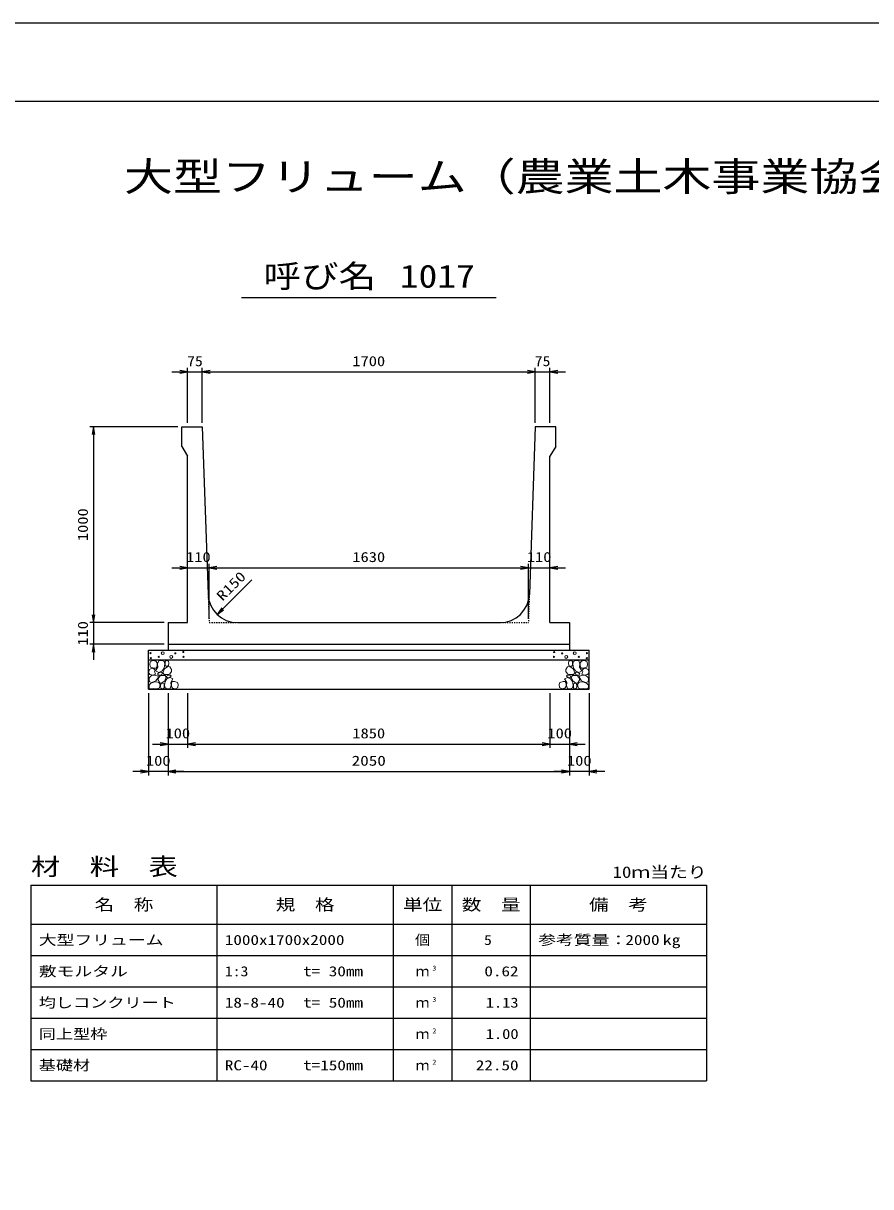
# Model space of a CAD drawing. Units: millimetres at full size. Extents: x 0 to 16820, y 0 to 11880.
# Drawn here: x 5646 to 9973, y 5940 to 11880 of the extents above; entities that cross this region are included whole.
import ezdxf
from ezdxf.enums import TextEntityAlignment as Align

# ---------------------------------------------------------------- set-up
doc = ezdxf.new("R2010")
doc.units = ezdxf.units.MM
doc.linetypes.add('DASHED_SPACED', pattern=[12, 6, -6])
for name, color, linetype, lineweight in [('0_2', 7, 'Continuous', 25), ('D-DCR-HCHn', 4, 'Continuous', 9), ('D-MTR-FRAM', 7, 'Continuous', 25), ('D-MTR-LINE', 7, 'Continuous', 25), ('D-STR-DIM', 7, 'Continuous', 25), ('D-STR-STRn', 1, 'Continuous', 25), ('D-TTL', 2, 'Continuous', 25), ('D-TTL-TXT', 7, 'Continuous', 25)]:
    doc.layers.add(name, color=color, linetype=linetype, lineweight=lineweight)
doc.layers.add('D-MTR', color=7, linetype='Continuous')
doc.layers.add('D-MTR-TXT', color=7, linetype='Continuous')
doc.styles.add('ＭＳ ゴシック', font='')
doc.styles.get('ＭＳ ゴシック').set_extended_font_data('MS Gothic')

# ---------------------------------------------------------------- blocks, each defined once
blk = doc.blocks.new('open_arrow')
at = {"color": 0, "linetype": 'Continuous', "lineweight": -2}
blk.add_lwpolyline([(7.5, 1.25), (0, 0), (7.5, -1.25)], dxfattribs=at)

msp = doc.modelspace()

# ---------------------------------------------------------------- linework, layer by layer
at = {"layer": '0_2'}
for p, q in [((6385, 8460), (6385, 8180)), ((6485, 8460), (6485, 8180)), ((6485, 8460), (6485, 8180)), ((8335, 8460), (8335, 8180)), ((6305, 8200), (6565, 8200)), ((6485, 8200), (8335, 8200))]:
    msp.add_line(p, q, dxfattribs=at)
at = {"layer": 'D-DCR-HCHn'}
for points in [[(6323.399, 8623.696), (6307.796, 8627.163), (6293.928, 8620.228), (6292.194, 8604.626), (6295.661, 8592.491), (6312.997, 8587.29), (6325.132, 8587.29), (6330.333, 8595.958), (6330.333, 8615.028)], [(6337.267, 8625.429), (6332.067, 8609.827), (6333.8, 8592.491), (6321.665, 8573.421), (6337.267, 8564.753), (6354.603, 8573.421), (6365.005, 8587.29), (6368.472, 8609.827), (6365.005, 8621.962), (6354.603, 8627.163)], [(6370.206, 8621.962), (6370.206, 8601.159), (6378.874, 8595.958), (6387.542, 8601.159), (6389.275, 8613.294), (6387.542, 8623.696), (6375.407, 8627.163)], [(8449.794, 8621.962), (8449.794, 8601.159), (8441.126, 8595.958), (8432.458, 8601.159), (8430.725, 8613.294), (8432.458, 8623.696), (8444.593, 8627.163)], [(8482.733, 8625.429), (8487.933, 8609.827), (8486.2, 8592.491), (8498.335, 8573.421), (8482.733, 8564.753), (8465.397, 8573.421), (8454.995, 8587.29), (8451.528, 8609.827), (8454.995, 8621.962), (8465.397, 8627.163)], [(8496.601, 8623.696), (8512.204, 8627.163), (8526.072, 8620.228), (8527.806, 8604.626), (8524.339, 8592.491), (8507.003, 8587.29), (8494.868, 8587.29), (8489.667, 8595.958), (8489.667, 8615.028)], [(6290.46, 8580.356), (6285.26, 8564.753), (6292.194, 8554.352), (6309.53, 8552.618), (6321.366, 8557.699), (6316.464, 8569.954), (6319.932, 8576.889), (6312.997, 8583.823), (6302.596, 8587.29)], [(6340.735, 8564.753), (6332.067, 8557.819), (6335.534, 8552.618), (6347.669, 8552.618), (6352.87, 8554.352), (6356.337, 8561.286), (6351.136, 8566.487)], [(6366.739, 8583.823), (6358.071, 8563.02), (6365.005, 8554.352), (6385.808, 8554.352), (6394.476, 8557.819), (6403.144, 8569.954), (6403.144, 8580.356), (6394.476, 8594.224), (6384.074, 8595.958)], [(8453.261, 8583.823), (8461.929, 8563.02), (8454.995, 8554.352), (8434.192, 8554.352), (8425.524, 8557.819), (8416.856, 8569.954), (8416.856, 8580.356), (8425.524, 8594.224), (8435.926, 8595.958)], [(8479.265, 8564.753), (8487.933, 8557.819), (8484.466, 8552.618), (8472.331, 8552.618), (8467.13, 8554.352), (8463.663, 8561.286), (8468.864, 8566.487)], [(8529.54, 8580.356), (8534.74, 8564.753), (8527.806, 8554.352), (8510.47, 8552.618), (8498.634, 8557.699), (8503.536, 8569.954), (8500.068, 8576.889), (8507.003, 8583.823), (8517.404, 8587.29)], [(6323.366, 8522.757), (6336.208, 8542.019), (6334.603, 8546.834), (6316.946, 8551.65), (6300.894, 8550.045), (6289.658, 8540.414), (6288.052, 8529.177), (6289.658, 8517.941), (6302.499, 8514.731)], [(6329.787, 8482.627), (6341.023, 8487.443), (6344.234, 8503.494), (6337.813, 8514.731), (6326.577, 8517.941), (6312.13, 8516.336), (6296.078, 8509.915), (6288.052, 8500.284), (6288.052, 8489.048), (6292.868, 8482.627), (6312.13, 8484.232)], [(6368.311, 8522.757), (6376.337, 8542.019), (6369.916, 8550.045), (6350.654, 8550.045), (6342.628, 8546.834), (6334.603, 8535.598), (6334.603, 8525.967), (6342.628, 8513.125), (6352.259, 8511.52)], [(6365.101, 8487.443), (6365.101, 8506.705), (6357.075, 8511.52), (6349.049, 8506.705), (6347.444, 8495.469), (6349.049, 8485.837), (6360.285, 8482.627)], [(6395.599, 8484.232), (6400.415, 8498.679), (6398.81, 8514.731), (6410.046, 8532.388), (6395.599, 8540.414), (6379.548, 8532.388), (6369.916, 8519.546), (6366.706, 8498.679), (6369.916, 8487.443), (6379.548, 8482.627)], [(6392.389, 8540.414), (6400.415, 8546.834), (6397.204, 8551.65), (6385.968, 8551.65), (6381.153, 8550.045), (6377.942, 8543.624), (6382.758, 8538.808)], [(6408.441, 8485.837), (6422.887, 8482.627), (6435.729, 8489.048), (6437.334, 8503.494), (6434.124, 8514.731), (6418.072, 8519.546), (6406.836, 8519.546), (6402.02, 8511.52), (6402.02, 8493.863)], [(8411.559, 8485.837), (8397.113, 8482.627), (8384.271, 8489.048), (8382.666, 8503.494), (8385.876, 8514.731), (8401.928, 8519.546), (8413.164, 8519.546), (8417.98, 8511.52), (8417.98, 8493.863)], [(8424.401, 8484.232), (8419.585, 8498.679), (8421.19, 8514.731), (8409.954, 8532.388), (8424.401, 8540.414), (8440.452, 8532.388), (8450.084, 8519.546), (8453.294, 8498.679), (8450.084, 8487.443), (8440.452, 8482.627)], [(8427.611, 8540.414), (8419.585, 8546.834), (8422.796, 8551.65), (8434.032, 8551.65), (8438.847, 8550.045), (8442.058, 8543.624), (8437.242, 8538.808)], [(8451.689, 8522.757), (8443.663, 8542.019), (8450.084, 8550.045), (8469.346, 8550.045), (8477.372, 8546.834), (8485.397, 8535.598), (8485.397, 8525.967), (8477.372, 8513.125), (8467.741, 8511.52)], [(8454.899, 8487.443), (8454.899, 8506.705), (8462.925, 8511.52), (8470.951, 8506.705), (8472.556, 8495.469), (8470.951, 8485.837), (8459.715, 8482.627)], [(8490.213, 8482.627), (8478.977, 8487.443), (8475.766, 8503.494), (8482.187, 8514.731), (8493.423, 8517.941), (8507.87, 8516.336), (8523.922, 8509.915), (8531.948, 8500.284), (8531.948, 8489.048), (8527.132, 8482.627), (8507.87, 8484.232)], [(8496.634, 8522.757), (8483.792, 8542.019), (8485.397, 8546.834), (8503.054, 8551.65), (8519.106, 8550.045), (8530.342, 8540.414), (8531.948, 8529.177), (8530.342, 8517.941), (8517.501, 8514.731)]]:
    msp.add_lwpolyline(points, close=True, dxfattribs=at)
for centre, radius in [((6463.131, 8670.006), 3), ((8356.869, 8670.006), 3), ((6295.727, 8663.955), 3), ((6296.869, 8638.91), 3), ((6337.292, 8645.752), 3), ((6358.336, 8663.955), 7.5), ((6401.664, 8644.961), 7.5), ((6422.708, 8663.164), 3), ((6464.273, 8644.961), 3), ((8355.727, 8644.961), 3), ((8397.292, 8663.164), 3), ((8418.336, 8644.961), 7.5), ((8461.664, 8663.955), 7.5), ((8482.708, 8645.752), 3), ((8523.131, 8638.91), 3), ((8524.273, 8663.955), 3)]:
    msp.add_circle(centre, radius, dxfattribs=at)
at = {"layer": 'D-MTR-FRAM'}
for p, q in [((5685, 7480), (9135, 7480)), ((5685, 7480), (5685, 6480)), ((9135, 7480), (9135, 6480)), ((5685, 6480), (9135, 6480))]:
    msp.add_line(p, q, dxfattribs=at)
at = {"layer": 'D-MTR-LINE'}
for p, q in [((6635, 7480), (6635, 6480)), ((7535, 7480), (7535, 6480)), ((7835, 7480), (7835, 6480)), ((8235, 7480), (8235, 6480)), ((5685, 7280), (9135, 7280)), ((5685, 7120), (9135, 7120)), ((5685, 6960), (9135, 6960)), ((5685, 6800), (9135, 6800)), ((5685, 6640), (9135, 6640))]:
    msp.add_line(p, q, dxfattribs=at)
at = {"layer": 'D-STR-DIM'}
for p, q in [((6405, 10100), (6640, 10100)), ((6485, 9840), (6485, 10120)), ((6560, 9840), (6560, 10120)), ((6560, 9840), (6560, 10120)), ((6560, 10100), (8260, 10100)), ((8180, 10100), (8415, 10100)), ((8260, 9840), (8260, 10120)), ((8260, 9840), (8260, 10120)), ((8335, 9840), (8335, 10120)), ((6435, 9820), (5985, 9820)), ((6005, 9820), (6005, 8820)), ((6405, 9100), (6675, 9100)), ((6595, 8840), (6595, 9120)), ((6595, 8840), (6595, 9120)), ((6595, 9100), (8225, 9100)), ((8145, 9100), (8415, 9100)), ((8225, 8840), (8225, 9120)), ((8225, 8840), (8225, 9120)), ((6635.647, 8862.095), (6812.424, 9038.872)), ((6005, 8900), (6005, 8630)), ((6365, 8820), (5985, 8820)), ((6365, 8820), (5985, 8820)), ((6365, 8710), (5985, 8710)), ((6285, 8460), (6285, 8040)), ((6385, 8460), (6385, 8040)), ((6385, 8460), (6385, 8040)), ((8335, 8460), (8335, 8180)), ((8435, 8460), (8435, 8040)), ((8435, 8460), (8435, 8040)), ((8435, 8460), (8435, 8180)), ((8535, 8460), (8535, 8040)), ((8255, 8200), (8515, 8200)), ((6465, 8060), (6205, 8060)), ((6385, 8060), (8435, 8060)), ((8615, 8060), (8355, 8060))]:
    msp.add_line(p, q, dxfattribs=at)
at = {"layer": 'D-STR-STRn'}
for p, q in [((6455, 9820), (6560, 9820)), ((6455, 9720), (6455, 9820)), ((6560, 9820), (6589.934, 8964.753)), ((8260, 9820), (8230.066, 8964.753)), ((8365, 9820), (8260, 9820)), ((8365, 9720), (8365, 9820)), ((6455, 9720), (6485, 9670)), ((8365, 9720), (8335, 9670)), ((6485, 8820), (6485, 9670)), ((8335, 8820), (8335, 9670)), ((6385, 8820), (6385, 8710)), ((6385, 8820), (6485, 8820)), ((6739.842, 8820), (8080.158, 8820)), ((8335, 8820), (8435, 8820)), ((8435, 8820), (8435, 8710)), ((6285, 8480), (6285, 8680)), ((6285, 8680), (8535, 8680)), ((6385, 8710), (8435, 8710)), ((6385, 8710), (6385, 8680)), ((8435, 8710), (8435, 8680)), ((8535, 8480), (8535, 8680)), ((6285, 8630), (8535, 8630)), ((6285, 8480), (8535, 8480))]:
    msp.add_line(p, q, dxfattribs=at)
at = {"layer": 'D-STR-STRn', "color": 2, "linetype": 'DASHED_SPACED'}
for p, q in [((6589.934, 8964.753), (6595, 8820)), ((8230.066, 8964.753), (8225, 8820)), ((6595, 8820), (6739.842, 8820)), ((8080.158, 8820), (8225, 8820))]:
    msp.add_line(p, q, dxfattribs=at)
at = {"layer": 'D-STR-STRn'}
for centre, start, end in [((6739.842, 8970), 182.00453, 270), ((8080.158, 8970), 270, 357.99547)]:
    msp.add_arc(centre, 150, start, end, dxfattribs=at)
at = {"layer": 'D-TTL'}
for points in [[(0, 0), (16820, 0), (16820, 11880), (0, 11880)], [(400, 400), (16420, 400), (16420, 11480), (400, 11480)]]:
    msp.add_lwpolyline(points, close=True, dxfattribs=at)
at = {"layer": 'D-TTL-TXT'}
msp.add_line((6760, 10480), (8060, 10480), dxfattribs=at)

# ---------------------------------------------------------------- block references
at = {"layer": '0_2', "xscale": 5.33, "yscale": 5.33, "rotation": 180}
for p in [(6385, 8200), (8335, 8200)]:
    msp.add_blockref('open_arrow', p, dxfattribs=at)
at = {"layer": '0_2', "xscale": 5.33, "yscale": 5.33}
msp.add_blockref('open_arrow', (6485, 8200), dxfattribs=at)
msp.add_blockref('open_arrow', (6485, 8200), dxfattribs=at)
at = {"layer": 'D-STR-DIM', "xscale": 5.33, "yscale": 5.33}
for p, rotation in [((6485, 10100), 180), ((8260, 10100), 180), ((8260, 10100), 180), ((6005, 9820), 270), ((6485, 9100), 180), ((8225, 9100), 180), ((8225, 9100), 180), ((6005, 8820), 90), ((6005, 8820), 90), ((6635.647, 8862.095), 45), ((6005, 8710), 270), ((8335, 8200), 180), ((6285, 8060), 180), ((8435, 8060), 180), ((8435, 8060), 180)]:
    msp.add_blockref('open_arrow', p, dxfattribs=dict(at, rotation=rotation))
for p in [(6560, 10100), (6560, 10100), (8335, 10100), (6595, 9100), (6595, 9100), (8335, 9100), (8435, 8200), (6385, 8060), (6385, 8060), (8535, 8060)]:
    msp.add_blockref('open_arrow', p, dxfattribs=at)

# ---------------------------------------------------------------- texts
at = {"layer": '0_2', "style": 'ＭＳ ゴシック', "width": 1.2}
for s, p in [('100', (6435, 8255)), ('1850', (7410, 8255))]:
    msp.add_text(s, height=51.32, dxfattribs=at).set_placement(p, align=Align.MIDDLE_CENTER)
at = {"layer": 'D-MTR', "style": 'ＭＳ ゴシック', "width": 1.25}
msp.add_text('材\u3000料\u3000表', height=87.98, dxfattribs=at).set_placement((5685, 7504), align=Align.BOTTOM_LEFT)
at = {"layer": 'D-MTR', "style": 'ＭＳ ゴシック', "width": 1.2}
msp.add_text('10ｍ当たり', height=58.65, dxfattribs=at).set_placement((9135, 7499.333), align=Align.BOTTOM_RIGHT)
at = {"layer": 'D-MTR-TXT', "style": 'ＭＳ ゴシック'}
for s, height, width, p in [('名\u3000称', 58.65, 1.25, (6160, 7380)), ('規\u3000格', 58.65, 1.25, (7085, 7380)), ('単位', 58.65, 1.25, (7685, 7380)), ('数\u3000量', 58.65, 1.25, (8035, 7380)), ('備\u3000考', 58.65, 1.25, (8685, 7380)), ('個', 51.32, 1.1, (7685, 7200))]:
    msp.add_text(s, height=height, dxfattribs=dict(at, width=width)).set_placement(p, align=Align.MIDDLE_CENTER)
for s, width, p in [('大型フリューム', 1.3, (5725, 7200)), ('1000x1700x2000', 1.25, (6675, 7200)), ('参考質量：    kg', 1.3, (8275, 7200)), ('敷モルタル', 1.3, (5725, 7040)), ('1:3', 1.15, (6675, 7040)), ('t= 30mm', 1.25, (7075, 7040)), ('均しコンクリート', 1.25, (5725, 6880)), ('18-8-40', 1.25, (6675, 6880)), ('t= 50mm', 1.25, (7075, 6880)), ('同上型枠', 1.25, (5725, 6720)), ('基礎材', 1.25, (5725, 6560)), ('RC-40', 1.25, (6675, 6560)), ('t=150mm', 1.25, (7075, 6560))]:
    msp.add_text(s, height=51.32, dxfattribs=dict(at, width=width)).set_placement(p, align=Align.MIDDLE_LEFT)
for s, width, p in [('5', 1.15, (8038.553, 7200)), ('2000', 1.25, (8895, 7200)), ('0.62', 1.25, (8175, 7040)), ('1.13', 1.2, (8175, 6880)), ('1.00', 1.2, (8175, 6720)), ('22.50', 1.25, (8175, 6560))]:
    msp.add_text(s, height=51.32, dxfattribs=dict(at, width=width)).set_placement(p, align=Align.MIDDLE_RIGHT)
for p in [(7685, 7040), (7685, 6880), (7685, 6720), (7685, 6560)]:
    msp.add_text('ｍ', height=51.32, dxfattribs=at).set_placement(p, align=Align.MIDDLE_CENTER)
at = {"layer": 'D-MTR-TXT', "style": 'ＭＳ ゴシック', "width": 1.15}
for s, p in [('3', (7735, 7035.333)), ('3', (7735, 6875.333)), ('2', (7735, 6715.333)), ('2', (7735, 6555.333))]:
    msp.add_text(s, height=25.66, dxfattribs=at).set_placement(p, align=Align.BOTTOM_LEFT)
at = {"layer": 'D-STR-DIM', "style": 'ＭＳ ゴシック'}
for s, width, p in [('75', 1.15, (6522.5, 10155)), ('1700', 1.2, (7410, 10155)), ('75', 1.15, (8297.5, 10155)), ('110', 1.2, (6540, 9155)), ('1630', 1.2, (7410, 9155)), ('110', 1.2, (8280, 9155)), ('100', 1.2, (8385, 8255)), ('100', 1.2, (6335, 8115)), ('2050', 1.25, (7410, 8115)), ('100', 1.2, (8485, 8115))]:
    msp.add_text(s, height=51.32, dxfattribs=dict(at, width=width)).set_placement(p, align=Align.MIDDLE_CENTER)
at = {"layer": 'D-STR-DIM', "style": 'ＭＳ ゴシック', "width": 1.2}
for s, p in [('1000', (5950, 9320)), ('110', (5950, 8765))]:
    msp.add_text(s, height=51.32, rotation=90, dxfattribs=at).set_placement(p, align=Align.MIDDLE_CENTER)
at = {"layer": 'D-STR-DIM', "style": 'ＭＳ ゴシック', "width": 1.25}
msp.add_text('R150', height=51.32, rotation=45, dxfattribs=at).set_placement((6674.587, 8916.12), align=Align.BOTTOM_LEFT)
at = {"layer": 'D-TTL-TXT', "style": 'ＭＳ ゴシック'}
for s, height, width, p in [('大型フリューム（農業土木事業協会型）', 146.6, 1.25, (8410, 10980)), ('呼び名', 117.3, 1.2, (7160, 10495)), ('1017', 117.3, 1.2, (7760, 10495))]:
    msp.add_text(s, height=height, dxfattribs=dict(at, width=width)).set_placement(p, align=Align.BOTTOM_CENTER)

doc.saveas('drawing.dxf')
